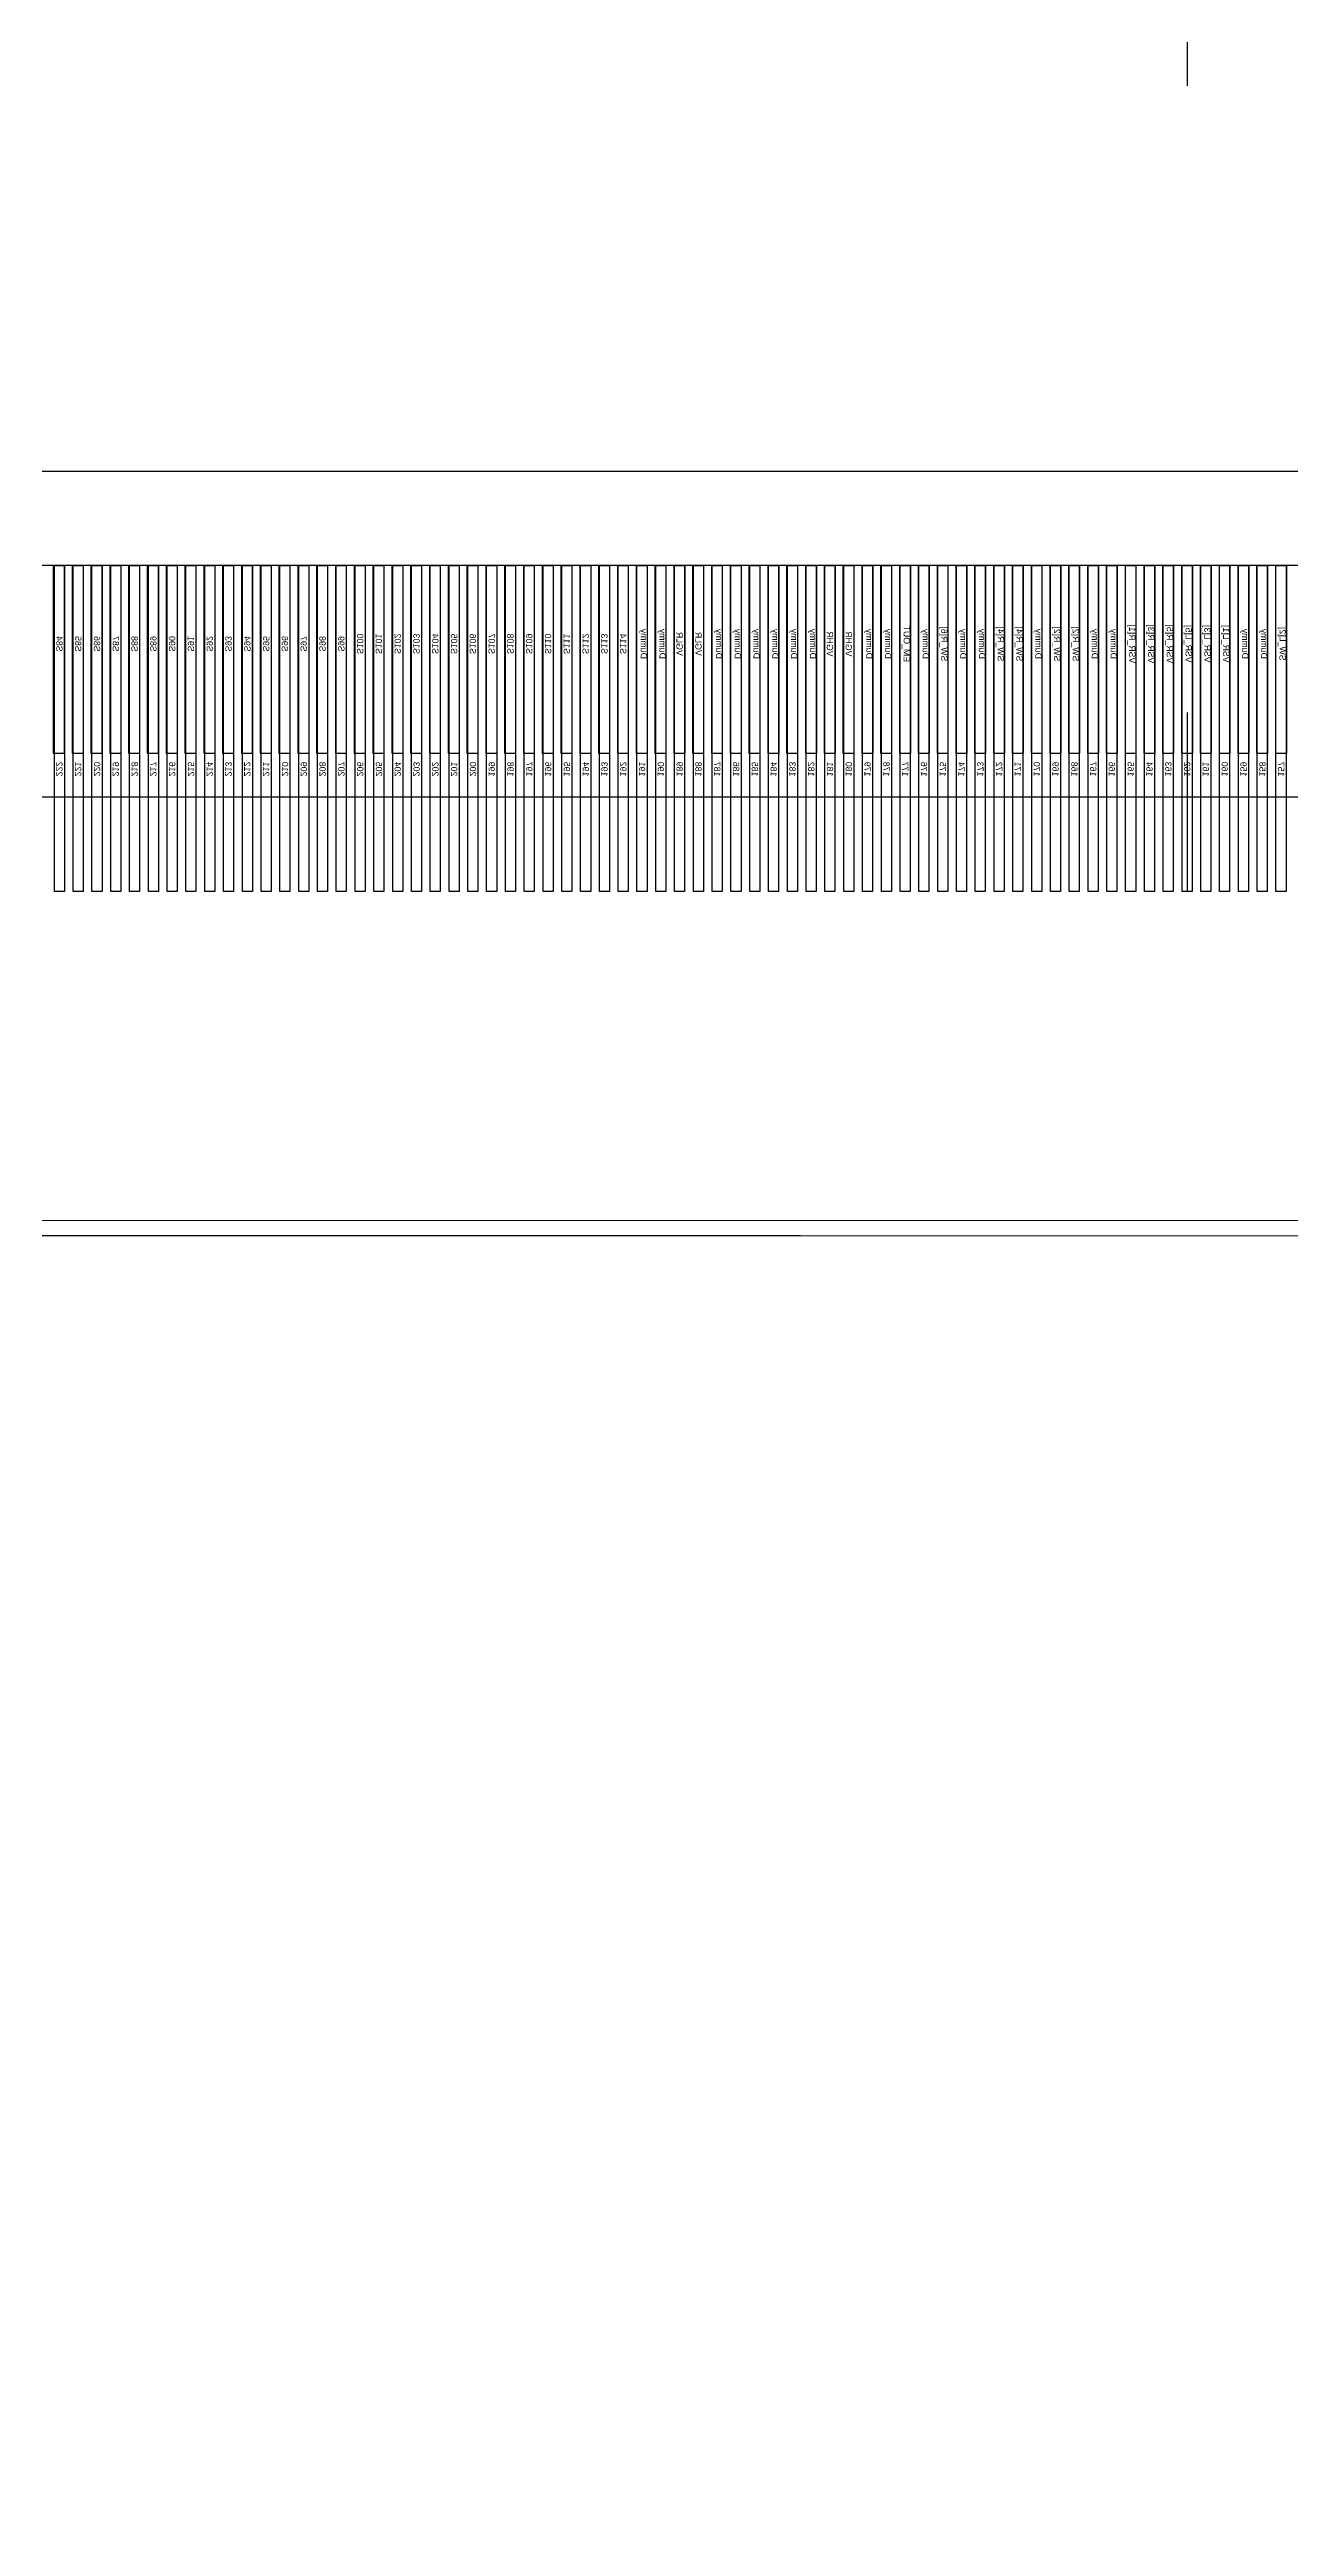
# Model space of a CAD drawing. Header units: inches. Extents: x 1765 to 5217, y -1519 to 441.
# Drawn here: x 4879.193 to 4881.173, y -1300.919 to -1296.966 of the extents above; entities that cross this region are included whole.
import ezdxf
from ezdxf.enums import TextEntityAlignment as Align

# ---------------------------------------------------------------- set-up
doc = ezdxf.new("R2010")
doc.units = ezdxf.units.IN
doc.header["$MEASUREMENT"] = 0
doc.linetypes.add('ACISOTGB', pattern=[9, 4, -1, 1, -1, 1, -1])
doc.layers.add('DIM', color=3, linetype='Continuous', lineweight=15)
doc.layers.add('LENS', color=6, linetype='Continuous')
doc.styles.add('MBC_Arial_Font', font='arial.ttf', dxfattribs={"width": 0.8})
doc.styles.add('宋体', font='')
doc.styles.get('宋体').set_extended_font_data('SimSun')
doc.dimstyles.new('ISO-25', dxfattribs={"dimtxt": 2, "dimasz": 2.5, "dimexe": 1.25, "dimexo": 0.625, "dimtad": 0, "dimrnd": 0.005, "dimdsep": 46, "dimtxsty": '宋体', "dimcen": 2.5, "dimclrd": 3, "dimclre": 3, "dimclrt": 3, "dimadec": 0, "dimazin": 0, "dimtfac": 1, "dimtmove": 0, "dimatfit": 3, "dimfxl": 0, "dimarcsym": 0})

# ---------------------------------------------------------------- blocks, each defined once
blk = doc.blocks.new('*D133')
at = {"layer": 'Defpoints', "color": 0, "transparency": 16777216}
for p in [(4881.0158, -1298.1595), (4871.5995, -1298.8595), (4881.0158, -1298.8595)]:
    blk.add_point(p, dxfattribs=at)
at = {"layer": 'DIM', "color": 3, "lineweight": -2, "transparency": 16777216}
for p, q in [((4871.5995, -1295.6595), (4871.5995, -1293.1595)), ((4880.3908, -1298.1595), (4870.3495, -1298.1595)), ((4871.5995, -1298.1595), (4871.5995, -1298.8595)), ((4880.3908, -1298.8595), (4870.3495, -1298.8595)), ((4871.5995, -1301.3595), (4871.5995, -1303.8706))]:
    blk.add_line(p, q, dxfattribs=at)
at = {"layer": 'DIM', "color": 3, "transparency": 16777216}
for points in [[(4871.1828, -1295.6595), (4872.0162, -1295.6595), (4871.5995, -1298.1595)], [(4871.1828, -1301.3595), (4872.0162, -1301.3595), (4871.5995, -1298.8595)]]:
    blk.add_solid(points, dxfattribs=at)
at = {"layer": 'DIM', "color": 3, "transparency": 16777216, "insert": (4871.5995, -1306.4789), "char_height": 2, "attachment_point": 5, "rotation": 90, "style": '宋体'}
blk.add_mtext('0.7', dxfattribs=at)
blk = doc.blocks.new('FSDDDDD')
at = {"layer": 'LENS', "color": 5, "lineweight": 0}
blk.add_lwpolyline([(3465.1852, -1743.3038, -0.414214), (3453.6852, -1754.8038), (3438.5952, -1754.8038, -0.414214), (3427.0952, -1743.3038), (3427.0952, -1720.7938, -0.414214), (3438.5952, -1709.2938), (3453.6852, -1709.2938, -0.414214), (3465.1852, -1720.7938)], format="xyb", close=True, dxfattribs=at)

msp = doc.modelspace()

# ---------------------------------------------------------------- linework, layer by layer
at = {"color": 1, "linetype": 'ACISOTGB'}
msp.add_line((4881.0078, -1255.0245), (4881.0078, -1298.31), dxfattribs=at)
msp.add_line((4892.4162, -1297.6395), (4869.5994, -1297.6395))
msp.add_line((4892.4162, -1297.6395), (4869.5994, -1297.6395))
msp.add_lwpolyline([(4898.4013, -1263.4445), (4898.4013, -1289.1595, -0.414214), (4889.4013, -1298.1595), (4872.6143, -1298.1595, -0.414214), (4863.6143, -1289.1595), (4863.6143, -1263.4445, -0.414214), (4872.0343, -1255.0245), (4889.9813, -1255.0245, -0.414214)], format="xyb", close=True)
msp.add_lwpolyline([(4898.4013, -1263.4445), (4898.4013, -1289.1595, -0.414214), (4889.4013, -1298.1595), (4872.6143, -1298.1595, -0.414214), (4863.6143, -1289.1595), (4863.6143, -1263.4445, -0.414214), (4872.0343, -1255.0245), (4889.9813, -1255.0245, -0.414214)], format="xyb", close=True)
msp.add_lwpolyline([(4885.8099, -1298.9595), (4885.8099, -1298.7592, -0.254671), (4885.9472, -1298.5072), (4886.2553, -1298.3083, 0.254671), (4886.3468, -1298.1403), (4886.3468, -1297.9895, 0.414214), (4886.1468, -1297.7895), (4875.8688, -1297.7895, 0.414214), (4875.6688, -1297.9895), (4875.6688, -1298.1403, 0.254671), (4875.7603, -1298.3083), (4876.0683, -1298.5072, -0.254671), (4876.2056, -1298.7592), (4876.2056, -1298.9595)], format="xyb")
at = {"color": 2}
for points in [[(4879.2168, -1297.7895), (4879.1988, -1297.7895), (4879.1988, -1298.0895), (4879.2168, -1298.0895)], [(4879.2168, -1297.7895), (4879.1988, -1297.7895), (4879.1988, -1298.0895), (4879.2168, -1298.0895)], [(4879.2468, -1297.7895), (4879.2288, -1297.7895), (4879.2288, -1298.0895), (4879.2468, -1298.0895)], [(4879.2468, -1297.7895), (4879.2288, -1297.7895), (4879.2288, -1298.0895), (4879.2468, -1298.0895)], [(4879.2768, -1297.7895), (4879.2588, -1297.7895), (4879.2588, -1298.0895), (4879.2768, -1298.0895)], [(4879.2768, -1297.7895), (4879.2588, -1297.7895), (4879.2588, -1298.0895), (4879.2768, -1298.0895)], [(4879.3068, -1297.7895), (4879.2888, -1297.7895), (4879.2888, -1298.0895), (4879.3068, -1298.0895)], [(4879.3068, -1297.7895), (4879.2888, -1297.7895), (4879.2888, -1298.0895), (4879.3068, -1298.0895)], [(4879.3368, -1297.7895), (4879.3188, -1297.7895), (4879.3188, -1298.0895), (4879.3368, -1298.0895)], [(4879.3368, -1297.7895), (4879.3188, -1297.7895), (4879.3188, -1298.0895), (4879.3368, -1298.0895)], [(4879.3668, -1297.7895), (4879.3488, -1297.7895), (4879.3488, -1298.0895), (4879.3668, -1298.0895)], [(4879.3668, -1297.7895), (4879.3488, -1297.7895), (4879.3488, -1298.0895), (4879.3668, -1298.0895)], [(4879.3968, -1297.7895), (4879.3788, -1297.7895), (4879.3788, -1298.0895), (4879.3968, -1298.0895)], [(4879.3968, -1297.7895), (4879.3788, -1297.7895), (4879.3788, -1298.0895), (4879.3968, -1298.0895)], [(4879.4268, -1297.7895), (4879.4088, -1297.7895), (4879.4088, -1298.0895), (4879.4268, -1298.0895)], [(4879.4268, -1297.7895), (4879.4088, -1297.7895), (4879.4088, -1298.0895), (4879.4268, -1298.0895)], [(4879.4568, -1297.7895), (4879.4388, -1297.7895), (4879.4388, -1298.0895), (4879.4568, -1298.0895)], [(4879.4568, -1297.7895), (4879.4388, -1297.7895), (4879.4388, -1298.0895), (4879.4568, -1298.0895)], [(4879.4868, -1297.7895), (4879.4688, -1297.7895), (4879.4688, -1298.0895), (4879.4868, -1298.0895)], [(4879.4868, -1297.7895), (4879.4688, -1297.7895), (4879.4688, -1298.0895), (4879.4868, -1298.0895)], [(4879.5168, -1297.7895), (4879.4988, -1297.7895), (4879.4988, -1298.0895), (4879.5168, -1298.0895)], [(4879.5168, -1297.7895), (4879.4988, -1297.7895), (4879.4988, -1298.0895), (4879.5168, -1298.0895)], [(4879.5468, -1297.7895), (4879.5288, -1297.7895), (4879.5288, -1298.0895), (4879.5468, -1298.0895)], [(4879.5468, -1297.7895), (4879.5288, -1297.7895), (4879.5288, -1298.0895), (4879.5468, -1298.0895)], [(4879.5768, -1297.7895), (4879.5588, -1297.7895), (4879.5588, -1298.0895), (4879.5768, -1298.0895)], [(4879.5768, -1297.7895), (4879.5588, -1297.7895), (4879.5588, -1298.0895), (4879.5768, -1298.0895)], [(4879.6068, -1297.7895), (4879.5888, -1297.7895), (4879.5888, -1298.0895), (4879.6068, -1298.0895)], [(4879.6068, -1297.7895), (4879.5888, -1297.7895), (4879.5888, -1298.0895), (4879.6068, -1298.0895)], [(4879.6368, -1297.7895), (4879.6188, -1297.7895), (4879.6188, -1298.0895), (4879.6368, -1298.0895)], [(4879.6368, -1297.7895), (4879.6188, -1297.7895), (4879.6188, -1298.0895), (4879.6368, -1298.0895)], [(4879.6668, -1297.7895), (4879.6488, -1297.7895), (4879.6488, -1298.0895), (4879.6668, -1298.0895)], [(4879.6668, -1297.7895), (4879.6488, -1297.7895), (4879.6488, -1298.0895), (4879.6668, -1298.0895)], [(4879.6968, -1297.7895), (4879.6788, -1297.7895), (4879.6788, -1298.0895), (4879.6968, -1298.0895)], [(4879.6968, -1297.7895), (4879.6788, -1297.7895), (4879.6788, -1298.0895), (4879.6968, -1298.0895)], [(4879.7268, -1297.7895), (4879.7088, -1297.7895), (4879.7088, -1298.0895), (4879.7268, -1298.0895)], [(4879.7268, -1297.7895), (4879.7088, -1297.7895), (4879.7088, -1298.0895), (4879.7268, -1298.0895)], [(4879.7568, -1297.7895), (4879.7388, -1297.7895), (4879.7388, -1298.0895), (4879.7568, -1298.0895)], [(4879.7568, -1297.7895), (4879.7388, -1297.7895), (4879.7388, -1298.0895), (4879.7568, -1298.0895)], [(4879.7868, -1297.7895), (4879.7688, -1297.7895), (4879.7688, -1298.0895), (4879.7868, -1298.0895)], [(4879.7868, -1297.7895), (4879.7688, -1297.7895), (4879.7688, -1298.0895), (4879.7868, -1298.0895)], [(4879.8168, -1297.7895), (4879.7988, -1297.7895), (4879.7988, -1298.0895), (4879.8168, -1298.0895)], [(4879.8168, -1297.7895), (4879.7988, -1297.7895), (4879.7988, -1298.0895), (4879.8168, -1298.0895)], [(4879.8468, -1297.7895), (4879.8288, -1297.7895), (4879.8288, -1298.0895), (4879.8468, -1298.0895)], [(4879.8468, -1297.7895), (4879.8288, -1297.7895), (4879.8288, -1298.0895), (4879.8468, -1298.0895)], [(4879.8768, -1297.7895), (4879.8588, -1297.7895), (4879.8588, -1298.0895), (4879.8768, -1298.0895)], [(4879.8768, -1297.7895), (4879.8588, -1297.7895), (4879.8588, -1298.0895), (4879.8768, -1298.0895)], [(4879.9068, -1297.7895), (4879.8888, -1297.7895), (4879.8888, -1298.0895), (4879.9068, -1298.0895)], [(4879.9068, -1297.7895), (4879.8888, -1297.7895), (4879.8888, -1298.0895), (4879.9068, -1298.0895)], [(4879.9368, -1297.7895), (4879.9188, -1297.7895), (4879.9188, -1298.0895), (4879.9368, -1298.0895)], [(4879.9368, -1297.7895), (4879.9188, -1297.7895), (4879.9188, -1298.0895), (4879.9368, -1298.0895)], [(4879.9668, -1297.7895), (4879.9488, -1297.7895), (4879.9488, -1298.0895), (4879.9668, -1298.0895)], [(4879.9668, -1297.7895), (4879.9488, -1297.7895), (4879.9488, -1298.0895), (4879.9668, -1298.0895)], [(4879.9968, -1297.7895), (4879.9788, -1297.7895), (4879.9788, -1298.0895), (4879.9968, -1298.0895)], [(4879.9968, -1297.7895), (4879.9788, -1297.7895), (4879.9788, -1298.0895), (4879.9968, -1298.0895)], [(4880.0268, -1297.7895), (4880.0088, -1297.7895), (4880.0088, -1298.0895), (4880.0268, -1298.0895)], [(4880.0268, -1297.7895), (4880.0088, -1297.7895), (4880.0088, -1298.0895), (4880.0268, -1298.0895)], [(4880.0568, -1297.7895), (4880.0388, -1297.7895), (4880.0388, -1298.0895), (4880.0568, -1298.0895)], [(4880.0568, -1297.7895), (4880.0388, -1297.7895), (4880.0388, -1298.0895), (4880.0568, -1298.0895)], [(4880.0868, -1297.7895), (4880.0688, -1297.7895), (4880.0688, -1298.0895), (4880.0868, -1298.0895)], [(4880.0868, -1297.7895), (4880.0688, -1297.7895), (4880.0688, -1298.0895), (4880.0868, -1298.0895)], [(4880.1168, -1297.7895), (4880.0988, -1297.7895), (4880.0988, -1298.0895), (4880.1168, -1298.0895)], [(4880.1168, -1297.7895), (4880.0988, -1297.7895), (4880.0988, -1298.0895), (4880.1168, -1298.0895)], [(4880.1468, -1297.7895), (4880.1288, -1297.7895), (4880.1288, -1298.0895), (4880.1468, -1298.0895)], [(4880.1468, -1297.7895), (4880.1288, -1297.7895), (4880.1288, -1298.0895), (4880.1468, -1298.0895)], [(4880.1768, -1297.7895), (4880.1588, -1297.7895), (4880.1588, -1298.0895), (4880.1768, -1298.0895)], [(4880.1768, -1297.7895), (4880.1588, -1297.7895), (4880.1588, -1298.0895), (4880.1768, -1298.0895)], [(4880.2068, -1297.7895), (4880.1888, -1297.7895), (4880.1888, -1298.0895), (4880.2068, -1298.0895)], [(4880.2068, -1297.7895), (4880.1888, -1297.7895), (4880.1888, -1298.0895), (4880.2068, -1298.0895)], [(4880.2368, -1297.7895), (4880.2188, -1297.7895), (4880.2188, -1298.0895), (4880.2368, -1298.0895)], [(4880.2368, -1297.7895), (4880.2188, -1297.7895), (4880.2188, -1298.0895), (4880.2368, -1298.0895)], [(4880.2668, -1297.7895), (4880.2488, -1297.7895), (4880.2488, -1298.0895), (4880.2668, -1298.0895)], [(4880.2668, -1297.7895), (4880.2488, -1297.7895), (4880.2488, -1298.0895), (4880.2668, -1298.0895)], [(4880.2968, -1297.7895), (4880.2788, -1297.7895), (4880.2788, -1298.0895), (4880.2968, -1298.0895)], [(4880.2968, -1297.7895), (4880.2788, -1297.7895), (4880.2788, -1298.0895), (4880.2968, -1298.0895)], [(4880.3268, -1297.7895), (4880.3088, -1297.7895), (4880.3088, -1298.0895), (4880.3268, -1298.0895)], [(4880.3268, -1297.7895), (4880.3088, -1297.7895), (4880.3088, -1298.0895), (4880.3268, -1298.0895)], [(4880.3568, -1297.7895), (4880.3388, -1297.7895), (4880.3388, -1298.0895), (4880.3568, -1298.0895)], [(4880.3568, -1297.7895), (4880.3388, -1297.7895), (4880.3388, -1298.0895), (4880.3568, -1298.0895)], [(4880.3868, -1297.7895), (4880.3688, -1297.7895), (4880.3688, -1298.0895), (4880.3868, -1298.0895)], [(4880.3868, -1297.7895), (4880.3688, -1297.7895), (4880.3688, -1298.0895), (4880.3868, -1298.0895)], [(4880.4168, -1297.7895), (4880.3988, -1297.7895), (4880.3988, -1298.0895), (4880.4168, -1298.0895)], [(4880.4168, -1297.7895), (4880.3988, -1297.7895), (4880.3988, -1298.0895), (4880.4168, -1298.0895)], [(4880.4468, -1297.7895), (4880.4288, -1297.7895), (4880.4288, -1298.0895), (4880.4468, -1298.0895)], [(4880.4468, -1297.7895), (4880.4288, -1297.7895), (4880.4288, -1298.0895), (4880.4468, -1298.0895)], [(4880.4768, -1297.7895), (4880.4588, -1297.7895), (4880.4588, -1298.0895), (4880.4768, -1298.0895)], [(4880.4768, -1297.7895), (4880.4588, -1297.7895), (4880.4588, -1298.0895), (4880.4768, -1298.0895)], [(4880.5068, -1297.7895), (4880.4888, -1297.7895), (4880.4888, -1298.0895), (4880.5068, -1298.0895)], [(4880.5068, -1297.7895), (4880.4888, -1297.7895), (4880.4888, -1298.0895), (4880.5068, -1298.0895)], [(4880.5368, -1297.7895), (4880.5188, -1297.7895), (4880.5188, -1298.0895), (4880.5368, -1298.0895)], [(4880.5368, -1297.7895), (4880.5188, -1297.7895), (4880.5188, -1298.0895), (4880.5368, -1298.0895)], [(4880.5668, -1297.7895), (4880.5488, -1297.7895), (4880.5488, -1298.0895), (4880.5668, -1298.0895)], [(4880.5668, -1297.7895), (4880.5488, -1297.7895), (4880.5488, -1298.0895), (4880.5668, -1298.0895)], [(4880.5968, -1297.7895), (4880.5788, -1297.7895), (4880.5788, -1298.0895), (4880.5968, -1298.0895)], [(4880.5968, -1297.7895), (4880.5788, -1297.7895), (4880.5788, -1298.0895), (4880.5968, -1298.0895)], [(4880.6268, -1297.7895), (4880.6088, -1297.7895), (4880.6088, -1298.0895), (4880.6268, -1298.0895)], [(4880.6268, -1297.7895), (4880.6088, -1297.7895), (4880.6088, -1298.0895), (4880.6268, -1298.0895)], [(4880.6568, -1297.7895), (4880.6388, -1297.7895), (4880.6388, -1298.0895), (4880.6568, -1298.0895)], [(4880.6568, -1297.7895), (4880.6388, -1297.7895), (4880.6388, -1298.0895), (4880.6568, -1298.0895)], [(4880.6868, -1297.7895), (4880.6688, -1297.7895), (4880.6688, -1298.0895), (4880.6868, -1298.0895)], [(4880.6868, -1297.7895), (4880.6688, -1297.7895), (4880.6688, -1298.0895), (4880.6868, -1298.0895)], [(4880.7168, -1297.7895), (4880.6988, -1297.7895), (4880.6988, -1298.0895), (4880.7168, -1298.0895)], [(4880.7168, -1297.7895), (4880.6988, -1297.7895), (4880.6988, -1298.0895), (4880.7168, -1298.0895)], [(4880.7468, -1297.7895), (4880.7288, -1297.7895), (4880.7288, -1298.0895), (4880.7468, -1298.0895)], [(4880.7468, -1297.7895), (4880.7288, -1297.7895), (4880.7288, -1298.0895), (4880.7468, -1298.0895)], [(4880.7768, -1297.7895), (4880.7588, -1297.7895), (4880.7588, -1298.0895), (4880.7768, -1298.0895)], [(4880.7768, -1297.7895), (4880.7588, -1297.7895), (4880.7588, -1298.0895), (4880.7768, -1298.0895)], [(4880.8068, -1297.7895), (4880.7888, -1297.7895), (4880.7888, -1298.0895), (4880.8068, -1298.0895)], [(4880.8068, -1297.7895), (4880.7888, -1297.7895), (4880.7888, -1298.0895), (4880.8068, -1298.0895)], [(4880.8368, -1297.7895), (4880.8188, -1297.7895), (4880.8188, -1298.0895), (4880.8368, -1298.0895)], [(4880.8368, -1297.7895), (4880.8188, -1297.7895), (4880.8188, -1298.0895), (4880.8368, -1298.0895)], [(4880.8668, -1297.7895), (4880.8488, -1297.7895), (4880.8488, -1298.0895), (4880.8668, -1298.0895)], [(4880.8668, -1297.7895), (4880.8488, -1297.7895), (4880.8488, -1298.0895), (4880.8668, -1298.0895)], [(4880.8968, -1297.7895), (4880.8788, -1297.7895), (4880.8788, -1298.0895), (4880.8968, -1298.0895)], [(4880.8968, -1297.7895), (4880.8788, -1297.7895), (4880.8788, -1298.0895), (4880.8968, -1298.0895)], [(4880.9268, -1297.7895), (4880.9088, -1297.7895), (4880.9088, -1298.0895), (4880.9268, -1298.0895)], [(4880.9268, -1297.7895), (4880.9088, -1297.7895), (4880.9088, -1298.0895), (4880.9268, -1298.0895)], [(4880.9568, -1297.7895), (4880.9388, -1297.7895), (4880.9388, -1298.0895), (4880.9568, -1298.0895)], [(4880.9568, -1297.7895), (4880.9388, -1297.7895), (4880.9388, -1298.0895), (4880.9568, -1298.0895)], [(4880.9868, -1297.7895), (4880.9688, -1297.7895), (4880.9688, -1298.0895), (4880.9868, -1298.0895)], [(4880.9868, -1297.7895), (4880.9688, -1297.7895), (4880.9688, -1298.0895), (4880.9868, -1298.0895)], [(4881.0168, -1297.7895), (4880.9988, -1297.7895), (4880.9988, -1298.0895), (4881.0168, -1298.0895)], [(4881.0168, -1297.7895), (4880.9988, -1297.7895), (4880.9988, -1298.0895), (4881.0168, -1298.0895)], [(4881.0468, -1297.7895), (4881.0288, -1297.7895), (4881.0288, -1298.0895), (4881.0468, -1298.0895)], [(4881.0468, -1297.7895), (4881.0288, -1297.7895), (4881.0288, -1298.0895), (4881.0468, -1298.0895)], [(4881.0768, -1297.7895), (4881.0588, -1297.7895), (4881.0588, -1298.0895), (4881.0768, -1298.0895)], [(4881.0768, -1297.7895), (4881.0588, -1297.7895), (4881.0588, -1298.0895), (4881.0768, -1298.0895)], [(4881.1068, -1297.7895), (4881.0888, -1297.7895), (4881.0888, -1298.0895), (4881.1068, -1298.0895)], [(4881.1068, -1297.7895), (4881.0888, -1297.7895), (4881.0888, -1298.0895), (4881.1068, -1298.0895)], [(4881.1368, -1297.7895), (4881.1188, -1297.7895), (4881.1188, -1298.0895), (4881.1368, -1298.0895)], [(4881.1368, -1297.7895), (4881.1188, -1297.7895), (4881.1188, -1298.0895), (4881.1368, -1298.0895)], [(4881.1668, -1297.7895), (4881.1488, -1297.7895), (4881.1488, -1298.0895), (4881.1668, -1298.0895)], [(4881.1668, -1297.7895), (4881.1488, -1297.7895), (4881.1488, -1298.0895), (4881.1668, -1298.0895)]]:
    msp.add_lwpolyline(points, close=True, dxfattribs=at)
at = {"color": 0}
for points in [[(4879.2005, -1297.7895), (4879.2165, -1297.7895), (4879.2165, -1298.31), (4879.2005, -1298.31)], [(4879.2305, -1297.7895), (4879.2465, -1297.7895), (4879.2465, -1298.31), (4879.2305, -1298.31)], [(4879.2605, -1297.7895), (4879.2765, -1297.7895), (4879.2765, -1298.31), (4879.2605, -1298.31)], [(4879.2905, -1297.7895), (4879.3065, -1297.7895), (4879.3065, -1298.31), (4879.2905, -1298.31)], [(4879.3204, -1297.7895), (4879.3364, -1297.7895), (4879.3364, -1298.31), (4879.3204, -1298.31)], [(4879.3504, -1297.7895), (4879.3664, -1297.7895), (4879.3664, -1298.31), (4879.3504, -1298.31)], [(4879.3804, -1297.7895), (4879.3964, -1297.7895), (4879.3964, -1298.31), (4879.3804, -1298.31)], [(4879.4104, -1297.7895), (4879.4264, -1297.7895), (4879.4264, -1298.31), (4879.4104, -1298.31)], [(4879.4404, -1297.7895), (4879.4564, -1297.7895), (4879.4564, -1298.31), (4879.4404, -1298.31)], [(4879.4704, -1297.7895), (4879.4864, -1297.7895), (4879.4864, -1298.31), (4879.4704, -1298.31)], [(4879.5004, -1297.7895), (4879.5164, -1297.7895), (4879.5164, -1298.31), (4879.5004, -1298.31)], [(4879.5304, -1297.7895), (4879.5464, -1297.7895), (4879.5464, -1298.31), (4879.5304, -1298.31)], [(4879.5603, -1297.7895), (4879.5763, -1297.7895), (4879.5763, -1298.31), (4879.5603, -1298.31)], [(4879.5903, -1297.7895), (4879.6063, -1297.7895), (4879.6063, -1298.31), (4879.5903, -1298.31)], [(4879.6203, -1297.7895), (4879.6363, -1297.7895), (4879.6363, -1298.31), (4879.6203, -1298.31)], [(4879.6503, -1297.7895), (4879.6663, -1297.7895), (4879.6663, -1298.31), (4879.6503, -1298.31)], [(4879.6803, -1297.7895), (4879.6963, -1297.7895), (4879.6963, -1298.31), (4879.6803, -1298.31)], [(4879.7103, -1297.7895), (4879.7263, -1297.7895), (4879.7263, -1298.31), (4879.7103, -1298.31)], [(4879.7403, -1297.7895), (4879.7563, -1297.7895), (4879.7563, -1298.31), (4879.7403, -1298.31)], [(4879.7703, -1297.7895), (4879.7863, -1297.7895), (4879.7863, -1298.31), (4879.7703, -1298.31)], [(4879.8003, -1297.7895), (4879.8163, -1297.7895), (4879.8163, -1298.31), (4879.8003, -1298.31)], [(4879.8302, -1297.7895), (4879.8462, -1297.7895), (4879.8462, -1298.31), (4879.8302, -1298.31)], [(4879.8602, -1297.7895), (4879.8762, -1297.7895), (4879.8762, -1298.31), (4879.8602, -1298.31)], [(4879.8902, -1297.7895), (4879.9062, -1297.7895), (4879.9062, -1298.31), (4879.8902, -1298.31)], [(4879.9202, -1297.7895), (4879.9362, -1297.7895), (4879.9362, -1298.31), (4879.9202, -1298.31)], [(4879.9502, -1297.7895), (4879.9662, -1297.7895), (4879.9662, -1298.31), (4879.9502, -1298.31)], [(4879.9802, -1297.7895), (4879.9962, -1297.7895), (4879.9962, -1298.31), (4879.9802, -1298.31)], [(4880.0102, -1297.7895), (4880.0262, -1297.7895), (4880.0262, -1298.31), (4880.0102, -1298.31)], [(4880.0402, -1297.7895), (4880.0562, -1297.7895), (4880.0562, -1298.31), (4880.0402, -1298.31)], [(4880.0701, -1297.7895), (4880.0861, -1297.7895), (4880.0861, -1298.31), (4880.0701, -1298.31)], [(4880.1001, -1297.7895), (4880.1161, -1297.7895), (4880.1161, -1298.31), (4880.1001, -1298.31)], [(4880.1301, -1297.7895), (4880.1461, -1297.7895), (4880.1461, -1298.31), (4880.1301, -1298.31)], [(4880.1601, -1297.7895), (4880.1761, -1297.7895), (4880.1761, -1298.31), (4880.1601, -1298.31)], [(4880.1901, -1297.7895), (4880.2061, -1297.7895), (4880.2061, -1298.31), (4880.1901, -1298.31)], [(4880.2201, -1297.7895), (4880.2361, -1297.7895), (4880.2361, -1298.31), (4880.2201, -1298.31)], [(4880.2501, -1297.7895), (4880.2661, -1297.7895), (4880.2661, -1298.31), (4880.2501, -1298.31)], [(4880.2801, -1297.7895), (4880.2961, -1297.7895), (4880.2961, -1298.31), (4880.2801, -1298.31)], [(4880.31, -1297.7895), (4880.326, -1297.7895), (4880.326, -1298.31), (4880.31, -1298.31)], [(4880.34, -1297.7895), (4880.356, -1297.7895), (4880.356, -1298.31), (4880.34, -1298.31)], [(4880.37, -1297.7895), (4880.386, -1297.7895), (4880.386, -1298.31), (4880.37, -1298.31)], [(4880.4, -1297.7895), (4880.416, -1297.7895), (4880.416, -1298.31), (4880.4, -1298.31)], [(4880.43, -1297.7895), (4880.446, -1297.7895), (4880.446, -1298.31), (4880.43, -1298.31)], [(4880.46, -1297.7895), (4880.476, -1297.7895), (4880.476, -1298.31), (4880.46, -1298.31)], [(4880.49, -1297.7895), (4880.506, -1297.7895), (4880.506, -1298.31), (4880.49, -1298.31)], [(4880.52, -1297.7895), (4880.536, -1297.7895), (4880.536, -1298.31), (4880.52, -1298.31)], [(4880.55, -1297.7895), (4880.566, -1297.7895), (4880.566, -1298.31), (4880.55, -1298.31)], [(4880.5799, -1297.7895), (4880.5959, -1297.7895), (4880.5959, -1298.31), (4880.5799, -1298.31)], [(4880.6099, -1297.7895), (4880.6259, -1297.7895), (4880.6259, -1298.31), (4880.6099, -1298.31)], [(4880.6399, -1297.7895), (4880.6559, -1297.7895), (4880.6559, -1298.31), (4880.6399, -1298.31)], [(4880.6699, -1297.7895), (4880.6859, -1297.7895), (4880.6859, -1298.31), (4880.6699, -1298.31)], [(4880.6999, -1297.7895), (4880.7159, -1297.7895), (4880.7159, -1298.31), (4880.6999, -1298.31)], [(4880.7299, -1297.7895), (4880.7459, -1297.7895), (4880.7459, -1298.31), (4880.7299, -1298.31)], [(4880.7599, -1297.7895), (4880.7759, -1297.7895), (4880.7759, -1298.31), (4880.7599, -1298.31)], [(4880.7899, -1297.7895), (4880.8059, -1297.7895), (4880.8059, -1298.31), (4880.7899, -1298.31)], [(4880.8198, -1297.7895), (4880.8358, -1297.7895), (4880.8358, -1298.31), (4880.8198, -1298.31)], [(4880.8498, -1297.7895), (4880.8658, -1297.7895), (4880.8658, -1298.31), (4880.8498, -1298.31)], [(4880.8798, -1297.7895), (4880.8958, -1297.7895), (4880.8958, -1298.31), (4880.8798, -1298.31)], [(4880.9098, -1297.7895), (4880.9258, -1297.7895), (4880.9258, -1298.31), (4880.9098, -1298.31)], [(4880.9398, -1297.7895), (4880.9558, -1297.7895), (4880.9558, -1298.31), (4880.9398, -1298.31)], [(4880.9698, -1297.7895), (4880.9858, -1297.7895), (4880.9858, -1298.31), (4880.9698, -1298.31)], [(4880.9998, -1297.7895), (4881.0158, -1297.7895), (4881.0158, -1298.31), (4880.9998, -1298.31)], [(4881.0298, -1297.7895), (4881.0458, -1297.7895), (4881.0458, -1298.31), (4881.0298, -1298.31)], [(4881.0597, -1297.7895), (4881.0757, -1297.7895), (4881.0757, -1298.31), (4881.0597, -1298.31)], [(4881.0897, -1297.7895), (4881.1057, -1297.7895), (4881.1057, -1298.31), (4881.0897, -1298.31)], [(4881.1197, -1297.7895), (4881.1357, -1297.7895), (4881.1357, -1298.31), (4881.1197, -1298.31)], [(4881.1497, -1297.7895), (4881.1657, -1297.7895), (4881.1657, -1298.31), (4881.1497, -1298.31)]]:
    msp.add_lwpolyline(points, close=True, dxfattribs=at)
at = {"layer": 'DIM'}
msp.add_line((4871.6844, -1298.8595), (4885.8099, -1298.8595), dxfattribs=at)

# ---------------------------------------------------------------- block references
msp.add_blockref('FSDDDDD', (1434.8676, 455.9686), dxfattribs=at)

# ---------------------------------------------------------------- texts
at = {"color": 3, "style": 'MBC_Arial_Font', "text_generation_flag": 4}
for s, p in [('Dummy', (4880.1411, -1297.9148)), ('Dummy', (4880.171, -1297.9148)), ('Dummy', (4880.261, -1297.9148)), ('Dummy', (4880.291, -1297.9148)), ('Dummy', (4880.321, -1297.9148)), ('Dummy', (4880.351, -1297.9148)), ('Dummy', (4880.381, -1297.9148)), ('Dummy', (4880.411, -1297.9148)), ('Dummy', (4880.5009, -1297.9148)), ('Dummy', (4880.5309, -1297.9148)), ('EM_OUT', (4880.5605, -1297.9148)), ('Dummy', (4880.5909, -1297.9148)), ('SW_R[6]', (4880.6205, -1297.9148)), ('Dummy', (4880.6509, -1297.9148)), ('Dummy', (4880.6808, -1297.9148)), ('SW_R[4]', (4880.7105, -1297.9148)), ('SW_R[4]', (4880.7405, -1297.9148)), ('Dummy', (4880.7708, -1297.9148)), ('SW_R[2]', (4880.8005, -1297.9148)), ('SW_R[2]', (4880.8304, -1297.9148)), ('Dummy', (4880.8608, -1297.9148)), ('Dummy', (4880.8908, -1297.9148)), ('VSR_R[1]', (4880.9204, -1297.9148)), ('VSR_R[3]', (4880.9504, -1297.9148)), ('VSR_R[5]', (4880.9804, -1297.9148)), ('VSR_L[5]', (4881.0104, -1297.9148)), ('VSR_L[3]', (4881.0404, -1297.9148)), ('VSR_L[1]', (4881.0704, -1297.9148)), ('Dummy', (4881.1007, -1297.9148)), ('Dummy', (4881.1307, -1297.9148)), ('SW_L[2]', (4881.1603, -1297.9148)), ('S84', (4879.2085, -1297.9148)), ('S85', (4879.2385, -1297.9148)), ('S86', (4879.2685, -1297.9148)), ('S87', (4879.2985, -1297.9148)), ('S88', (4879.3284, -1297.9148)), ('S89', (4879.3584, -1297.9148)), ('S90', (4879.3884, -1297.9148)), ('S91', (4879.4184, -1297.9148)), ('S92', (4879.4484, -1297.9148)), ('S93', (4879.4784, -1297.9148)), ('S94', (4879.5084, -1297.9148)), ('S95', (4879.5384, -1297.9148)), ('S96', (4879.5683, -1297.9148)), ('S97', (4879.5983, -1297.9148)), ('S98', (4879.6283, -1297.9148)), ('S99', (4879.6583, -1297.9148)), ('S100', (4879.6883, -1297.9148)), ('S101', (4879.7183, -1297.9148)), ('S102', (4879.7483, -1297.9148)), ('S103', (4879.7783, -1297.9148)), ('S104', (4879.8083, -1297.9148)), ('S105', (4879.8382, -1297.9148)), ('S106', (4879.8682, -1297.9148)), ('S107', (4879.8982, -1297.9148)), ('S108', (4879.9282, -1297.9148)), ('S109', (4879.9582, -1297.9148)), ('S110', (4879.9882, -1297.9148)), ('S111', (4880.0182, -1297.9148)), ('S112', (4880.0482, -1297.9148)), ('S113', (4880.0781, -1297.9148)), ('S114', (4880.1081, -1297.9148)), ('VGLR', (4880.1981, -1297.9148)), ('VGLR', (4880.2281, -1297.9148)), ('VGHR', (4880.438, -1297.9148)), ('VGHR', (4880.468, -1297.9148)), ('222', (4879.2084, -1298.1147)), ('221', (4879.2384, -1298.1147)), ('220', (4879.2686, -1298.1147)), ('219', (4879.2986, -1298.1147)), ('218', (4879.3286, -1298.1147)), ('217', (4879.3584, -1298.1147)), ('216', (4879.3885, -1298.1147)), ('215', (4879.4185, -1298.1147)), ('214', (4879.4484, -1298.1147)), ('213', (4879.4785, -1298.1147)), ('212', (4879.5083, -1298.1147)), ('211', (4879.5383, -1298.1147)), ('210', (4879.5685, -1298.1147)), ('209', (4879.5985, -1298.1147)), ('208', (4879.6285, -1298.1147)), ('207', (4879.6584, -1298.1147)), ('206', (4879.6884, -1298.1147)), ('205', (4879.7184, -1298.1147)), ('204', (4879.7484, -1298.1147)), ('203', (4879.7784, -1298.1147)), ('202', (4879.8084, -1298.1147)), ('201', (4879.8384, -1298.1147)), ('200', (4879.8684, -1298.1147)), ('199', (4879.8983, -1298.1147)), ('198', (4879.9283, -1298.1147)), ('197', (4879.9583, -1298.1147)), ('196', (4879.9883, -1298.1147)), ('195', (4880.0183, -1298.1147)), ('194', (4880.0483, -1298.1147)), ('193', (4880.0783, -1298.1147)), ('192', (4880.1083, -1298.1147)), ('191', (4880.1382, -1298.1147)), ('190', (4880.1682, -1298.1147)), ('189', (4880.1982, -1298.1147)), ('188', (4880.2282, -1298.1147)), ('187', (4880.2582, -1298.1147)), ('186', (4880.2882, -1298.1147)), ('185', (4880.3182, -1298.1147)), ('184', (4880.3482, -1298.1147)), ('183', (4880.3782, -1298.1147)), ('182', (4880.4081, -1298.1147)), ('181', (4880.4381, -1298.1147)), ('180', (4880.4681, -1298.1147)), ('179', (4880.4981, -1298.1147)), ('178', (4880.5281, -1298.1147)), ('177', (4880.5579, -1298.1147)), ('176', (4880.5881, -1298.1147)), ('175', (4880.6181, -1298.1147)), ('174', (4880.6479, -1298.1147)), ('173', (4880.678, -1298.1147)), ('172', (4880.7078, -1298.1147)), ('171', (4880.7378, -1298.1147)), ('170', (4880.768, -1298.1147)), ('169', (4880.798, -1298.1147)), ('168', (4880.828, -1298.1147)), ('167', (4880.858, -1298.1147)), ('166', (4880.8879, -1298.1147)), ('165', (4880.9179, -1298.1147)), ('164', (4880.9479, -1298.1147)), ('163', (4880.9779, -1298.1147)), ('162', (4881.0079, -1298.1147)), ('161', (4881.0379, -1298.1147)), ('160', (4881.0679, -1298.1147)), ('159', (4881.0979, -1298.1147)), ('158', (4881.1279, -1298.1147)), ('157', (4881.1578, -1298.1147))]:
    msp.add_text(s, height=0.01, rotation=90, dxfattribs=at).set_placement(p, align=Align.MIDDLE_CENTER)

# ---------------------------------------------------------------- dimensions: what is measured, and where the dimension line sits
at = {"layer": 'DIM'}
dim = msp.add_linear_dim(base=(4871.5995, -1298.8595), p1=(4881.0158, -1298.1595), p2=(4881.0158, -1298.8595), angle=90, dimstyle='ISO-25', dxfattribs=at)
dim.commit()
dim.dimension.update_dxf_attribs({"geometry": '*D133', "text_midpoint": (4871.5995, -1306.4789), "dimtype": 160})

doc.saveas('drawing.dxf')
